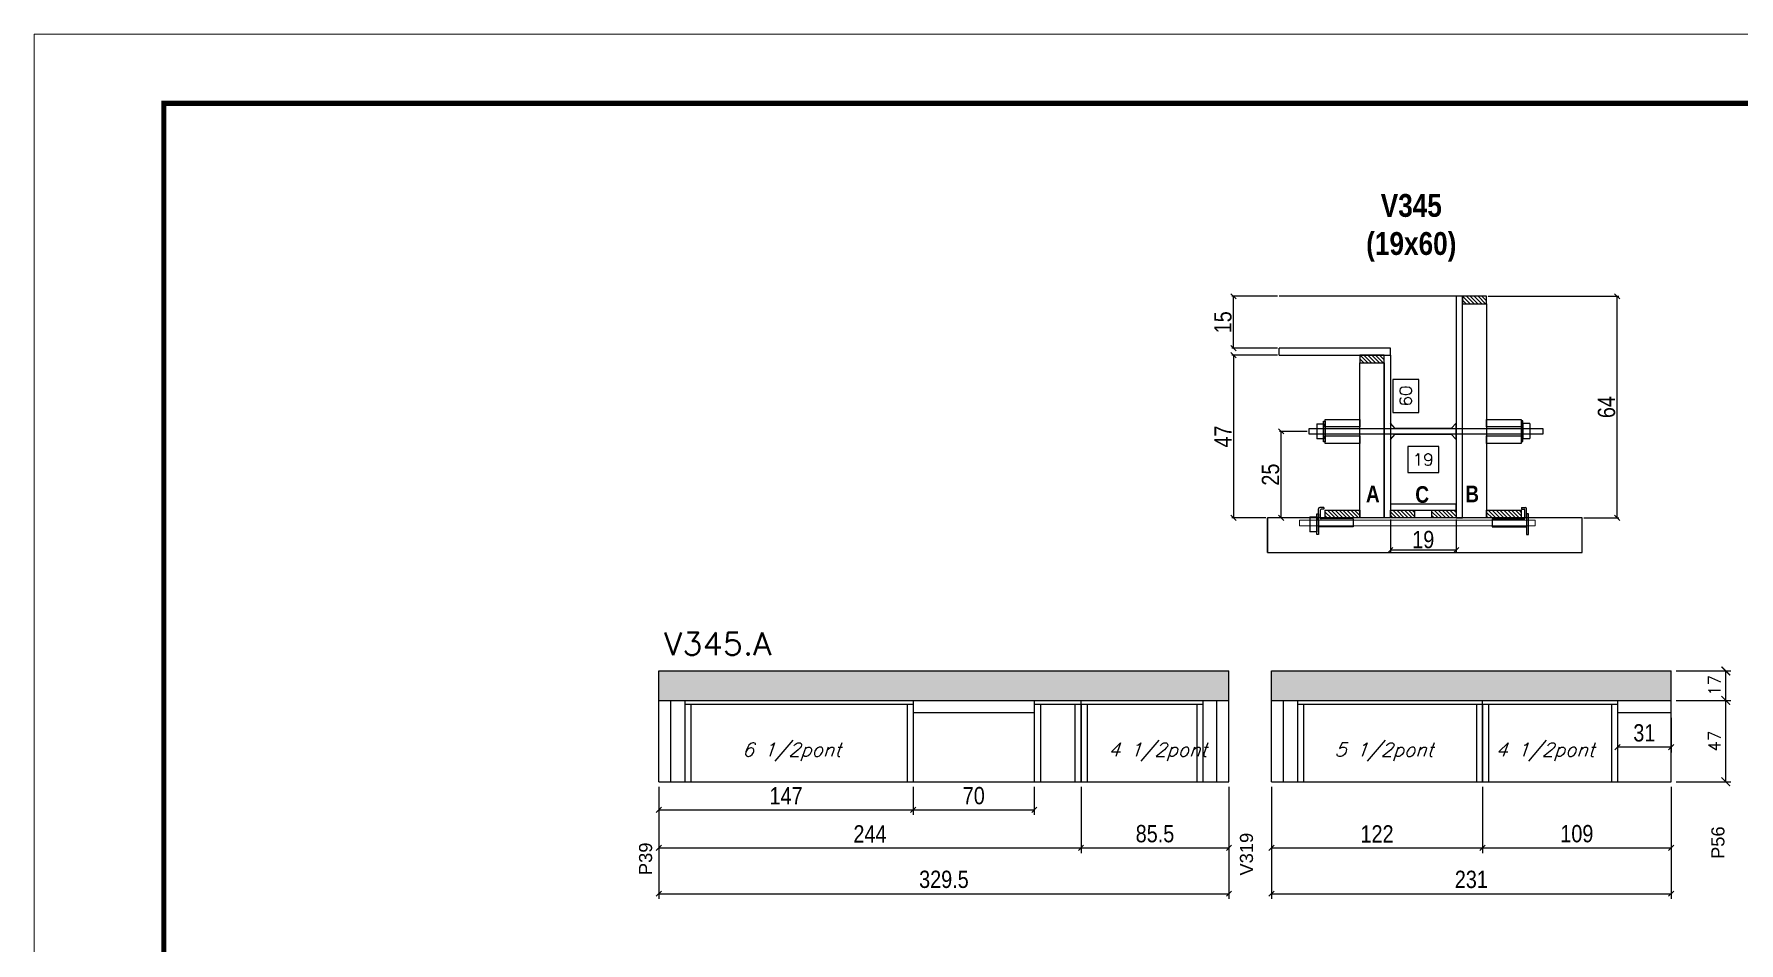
# Model space of a CAD drawing. Extents: x -3394 to 16474, y -5031 to 14397.
# Drawn here: x 4272 to 5258, y -2208 to -1683 of the extents above; entities that cross this region are included whole.
import ezdxf

# ---------------------------------------------------------------- set-up
doc = ezdxf.new("R2010")
doc.units = 0
doc.linetypes.add('DASHED', pattern=[0.75, 0.5, -0.25])
doc.layers.get('0').update_dxf_attribs({"linetype": 'CONTINUOUS'})
doc.layers.get('Defpoints').update_dxf_attribs({"linetype": 'CONTINUOUS'})
for name, color, linetype in [('1HACHURA MADEIRAS', 1, 'CONTINUOUS'), ('barrote', 251, 'CONTINUOUS'), ('COTA', 241, 'CONTINUOUS'), ('Cota Seção (2x)', 4, 'CONTINUOUS'), ('detalhes', 4, 'CONTINUOUS'), ('NOMENCLATURA', 7, 'CONTINUOUS'), ('Painéis', 200, 'CONTINUOUS'), ('presilha', 1, 'CONTINUOUS'), ('SARR_2.2x10', 60, 'CONTINUOUS'), ('SARR_2.2x7', 40, 'CONTINUOUS'), ('SARR_3.5x7', 81, 'CONTINUOUS'), ('texto', 7, 'CONTINUOUS'), ('Tubo de PVC', 51, 'CONTINUOUS')]:
    doc.layers.add(name, color=color, linetype=linetype)
for name, color, linetype, lineweight in [('CONCRETO', 251, 'CONTINUOUS', 25), ('Folhas', 255, 'CONTINUOUS', 9), ('SARRAFO DE PRESSAO', 251, 'DASHED', 9), ('SCO-___-LAJ', 2, 'CONTINUOUS', 0), ('Texto Seção', 7, 'CONTINUOUS', 15)]:
    doc.layers.add(name, color=color, linetype=linetype, lineweight=lineweight)
doc.styles.add('ARIAL', font='arial.ttf')
doc.styles.add('COTA TECNICA', font='techl___.ttf', dxfattribs={"height": 10})
doc.styles.add('COTA TECNICA 2X', font='techl___.ttf', dxfattribs={"height": 10})
doc.styles.add('REGUA-120', font='ROMANS.shx', dxfattribs={"height": 15})
doc.styles.add('ROMANS', font='romans.shx')
doc.styles.add('TECNICA', font='techb___.ttf', dxfattribs={"height": 10})
doc.dimstyles.new('Cota Paínel', dxfattribs={"dimtxt": 7, "dimasz": 5, "dimexe": 3, "dimexo": 3, "dimgap": 3, "dimtad": 1, "dimdec": 1, "dimzin": 12, "dimdsep": 46, "dimtxsty": 'ROMANS', "dimblk": 'ARCHTICK', "dimcen": 0, "dimclrd": 4, "dimclre": 4, "dimclrt": 1, "dimadec": 1, "dimazin": 3, "dimtfac": 1, "dimtdec": 1, "dimtmove": 0, "dimatfit": 3, "dimldrblk": 'OBLIQUE', "dimfxl": 1, "dimtolj": 1, "dimtzin": 12, "dimarcsym": 0})
doc.dimstyles.new('Cota Seção interna', dxfattribs={"dimtxt": 7, "dimasz": 6, "dimexe": 0.18, "dimexo": 2, "dimgap": -4, "dimtad": 3, "dimdec": 1, "dimlfac": 0.5, "dimzin": 12, "dimdsep": 46, "dimtxsty": 'ROMANS', "dimblk": 'ARCHTICK', "dimcen": 0.09, "dimse1": 1, "dimse2": 1, "dimsd1": 1, "dimsd2": 1, "dimclrd": 180, "dimclre": 5, "dimclrt": 1, "dimadec": 0, "dimazin": 3, "dimtfac": 1, "dimtdec": 1, "dimtofl": 0, "dimtmove": 0, "dimatfit": 3, "dimldrblk": 'ARCHTICK', "dimfxl": 1, "dimtolj": 1, "dimtzin": 0, "dimarcsym": 0})
doc.dimstyles.new('PAINEL', dxfattribs={"dimtxt": 10, "dimasz": 3, "dimexe": 3, "dimexo": 3, "dimgap": 3, "dimtad": 1, "dimdec": 1, "dimzin": 12, "dimdsep": 46, "dimtxsty": 'COTA TECNICA', "dimblk1": 'OBLIQUE', "dimblk2": 'OBLIQUE', "dimsah": 1, "dimcen": 0.9, "dimclrd": 4, "dimclre": 4, "dimclrt": 240, "dimadec": 1, "dimazin": 3, "dimtfac": 1, "dimtdec": 1, "dimtmove": 0, "dimatfit": 3, "dimfxl": 1, "dimtolj": 1, "dimtzin": 12, "dimarcsym": 0})
doc.dimstyles.new('SECAO', dxfattribs={"dimscale": 0.333333, "dimtxt": 5, "dimasz": 9, "dimexe": 3, "dimexo": 3, "dimgap": 3, "dimtad": 1, "dimdec": 1, "dimlfac": 0.5, "dimzin": 12, "dimdsep": 46, "dimtxsty": 'COTA TECNICA 2X', "dimblk1": 'OBLIQUE', "dimblk2": 'OBLIQUE', "dimsah": 1, "dimcen": 0.9, "dimclrd": 4, "dimclre": 4, "dimclrt": 240, "dimadec": 1, "dimazin": 3, "dimtfac": 1, "dimtdec": 1, "dimtmove": 0, "dimatfit": 3, "dimfxl": 1, "dimtolj": 1, "dimtzin": 12, "dimarcsym": 0})
pattern_1 = [(50, (-604.179, -6010.598), (9.1092334, -0.796954), [0.9525, -10.4775]), (355, (-604.179, -6010.598), (-1.762171, 9.552842), [0.762, -8.382029]), (100.45144, (-603.42, -6010.665), (7.347062, 8.755888), [0.8095, -8.904512]), (46.1842, (-604.179, -6008.058), (13.553952, -2.102116), [1.42875, -15.71625]), (96.63556, (-603.05, -6008.233), (11.870207, 12.371306), [1.21425, -13.35678]), (351.18415, (-604.18, -6008.058), (11.870207, 12.371306), [1.142998, -12.572987]), (21, (-602.909, -6008.693), (7.5807196, -5.11326), [0.9525, -10.4775]), (326, (-602.909, -6008.693), (3.090101, 9.209398), [0.762, -8.382]), (71.45144, (-602.278, -6009.119), (10.670821, 4.096138), [0.8095, -8.904497]), (37.5, (-604.1793, -6010.5983), (0.1544302, 4.227752), [0, -8.2804, 0, -8.509, 0, -8.41375]), (7.5, (-604.1793, -6010.5983), (3.340983, 5.0090287), [0, -4.8514, 0, -8.0899, 0, -3.20675]), (327.5, (-607.0114, -6010.5983), (6.7795298, -0.2864372), [0, -3.175, 0, -9.906, 0, -13.1445]), (317.5, (-608.2814, -6010.598), (7.406459, 1.2713246), [0, -4.1275, 0, -6.5786, 0, -9.3345])]

# ---------------------------------------------------------------- blocks, each defined once
blk = doc.blocks.new('9999999999')
at = {"layer": 'Folhas'}
blk.add_lwpolyline([(98138.98, 34190.21), (99623.98, 34190.21), (99623.98, 35240.21), (98138.98, 35240.21)], close=True, dxfattribs=at)
at = {"layer": 'Folhas', "color": 30, "const_width": 3}
blk.add_lwpolyline([(98213.98, 34230.21), (99583.98, 34230.21), (99583.98, 35200.21), (98213.98, 35200.21)], close=True, dxfattribs=at)
blk = doc.blocks.new('_Oblique')
at = {"color": 0, "linetype": 'ByBlock', "lineweight": -2}
blk.add_line((-0.5, -0.5), (0.5, 0.5), dxfattribs=at)
blk = doc.blocks.new('*D1937')
at = {"layer": 'COTA', "color": 4, "lineweight": -2, "transparency": 16777216}
for p, q in [((5056.16, -1963.98), (5056.16, -1982.65)), ((5094.16, -1963.98), (5094.16, -1982.65)), ((5094.16, -1981.65), (5056.16, -1981.65))]:
    blk.add_line(p, q, dxfattribs=at)
at = {"layer": 'Defpoints', "color": 0, "transparency": 16777216}
for p in [(5056.16, -1962.98), (5094.16, -1962.98), (5056.16, -1981.65)]:
    blk.add_point(p, dxfattribs=at)
at = {"layer": 'COTA', "color": 4, "lineweight": -2, "transparency": 16777216, "xscale": 3, "yscale": 3, "zscale": 3, "rotation": 180}
blk.add_blockref('_Oblique', (5056.16, -1981.65), dxfattribs=at)
at = {"layer": 'COTA', "color": 4, "lineweight": -2, "transparency": 16777216, "xscale": 3, "yscale": 3, "zscale": 3}
blk.add_blockref('_Oblique', (5094.16, -1981.65), dxfattribs=at)
at = {"layer": 'COTA', "color": 240, "transparency": 16777216, "insert": (5075.16, -1975.56), "char_height": 10, "attachment_point": 5, "style": 'COTA TECNICA 2X'}
blk.add_mtext('\\A1;19', dxfattribs=at)
blk = doc.blocks.new('PRESILHA METÁLICA 1')
at = {"layer": 'presilha'}
for p, q in [((6, 15.5), (7.5, 15.5)), ((6, -2.5), (6, 15.5)), ((7.5, 10.6), (7.5, 19.9)), ((7.5, 15.5), (7.5, -2.5)), ((12, 21), (8.6, 21)), ((9, 11.6), (9, 18.9)), ((12, 19.5), (9.6, 19.5)), ((12, 21), (12, 19.5)), ((0, 13), (6, 13)), ((0, 13), (0, 0)), ((6, 0), (0, 0)), ((6, 13), (6, 0)), ((37.5, 4.1), (7.5, 4.1)), ((37.5, 11), (9.6, 11)), ((37.5, 11), (37.5, 4.1)), ((7.5, -2.5), (6, -2.5))]:
    blk.add_line(p, q, dxfattribs=at)
for centre, radius, start, end in [((8.6, 19.9), 1.14, 90, 180), ((9.6, 18.9), 0.57, 90, 180), ((9.6, 11.6), 0.57, 180, 270)]:
    blk.add_arc(centre, radius, start, end, dxfattribs=at)
blk = doc.blocks.new('PRESILHA METÁLICA 2')
at = {"layer": 'presilha'}
for p, q in [((-5.2, 23.5), (-5.2, 22)), ((-5.2, 23.5), (-1.9, 23.5)), ((-5.2, 22), (-2.8, 22)), ((-2.2, 14.1), (-2.2, 21.4)), ((0.8, 18), (-0.8, 18)), ((-0.8, 18), (-0.8, 0)), ((-0.8, 14.6), (-0.8, 22.4)), ((0.8, 0), (0.8, 18)), ((-30.8, 13.5), (-30.8, 6.6)), ((-30.8, 13.5), (-2.8, 13.5)), ((-30.8, 6.6), (-0.8, 6.6)), ((-0.8, 0), (0.8, 0))]:
    blk.add_line(p, q, dxfattribs=at)
for centre, radius, start, end in [((-2.8, 21.4), 0.57, 0, 90), ((-1.9, 22.4), 1.14, 0, 90), ((-2.8, 14.1), 0.57, 270, 0)]:
    blk.add_arc(centre, radius, start, end, dxfattribs=at)
blk = doc.blocks.new('*D1938')
at = {"layer": 'COTA', "color": 4, "lineweight": -2, "transparency": 16777216}
for p, q in [((4990.86, -1868.98), (4964.51, -1868.98)), ((4965.51, -1868.98), (4965.51, -1962.98)), ((4984.11, -1962.98), (4964.51, -1962.98))]:
    blk.add_line(p, q, dxfattribs=at)
at = {"layer": 'Defpoints', "color": 0, "transparency": 16777216}
for p in [(4991.86, -1868.98), (4965.51, -1962.98), (4985.11, -1962.98)]:
    blk.add_point(p, dxfattribs=at)
at = {"layer": 'COTA', "color": 4, "lineweight": -2, "transparency": 16777216, "xscale": 3, "yscale": 3, "zscale": 3}
for p, rotation in [((4965.51, -1868.98), 90), ((4965.51, -1962.98), 270)]:
    blk.add_blockref('_Oblique', p, dxfattribs=dict(at, rotation=rotation))
at = {"layer": 'COTA', "color": 240, "transparency": 16777216, "insert": (4959.44, -1915.98), "char_height": 10, "attachment_point": 5, "rotation": 90, "style": 'COTA TECNICA 2X'}
blk.add_mtext('\\A1;47', dxfattribs=at)
blk = doc.blocks.new('*D1939')
at = {"layer": 'Cota Seção (2x)', "color": 180, "lineweight": -2, "transparency": 16777216}
for p, q in [((5072.54, -1883.04), (5057.54, -1883.04)), ((5057.54, -1883.04), (5057.54, -1902.04)), ((5072.54, -1902.04), (5072.54, -1883.04)), ((5057.54, -1902.04), (5072.54, -1902.04))]:
    blk.add_line(p, q, dxfattribs=at)
at = {"layer": 'Defpoints', "color": 0, "transparency": 16777216}
for p in [(5076.54, -1834.98), (5094.16, -1834.98), (5086.75, -1954.98)]:
    blk.add_point(p, dxfattribs=at)
at = {"layer": 'Cota Seção (2x)', "color": 1, "transparency": 16777216, "insert": (5065.04, -1892.54), "char_height": 7, "attachment_point": 5, "rotation": 90, "style": 'ROMANS'}
blk.add_mtext('\\A1;60', dxfattribs=at)
blk = doc.blocks.new('_ArchTick')
at = {"color": 0, "linetype": 'ByBlock', "const_width": 0.15}
blk.add_lwpolyline([(-0.5, -0.5), (0.5, 0.5)], dxfattribs=at)
blk = doc.blocks.new('*D1940')
at = {"layer": 'COTA', "color": 4, "lineweight": -2, "transparency": 16777216}
for p, q in [((4990.86, -1834.98), (4964.51, -1834.98)), ((4965.51, -1864.98), (4965.51, -1834.98)), ((4990.86, -1864.98), (4964.51, -1864.98))]:
    blk.add_line(p, q, dxfattribs=at)
at = {"layer": 'Defpoints', "color": 0, "transparency": 16777216}
for p in [(4965.51, -1834.98), (4991.86, -1834.98), (4991.86, -1864.98)]:
    blk.add_point(p, dxfattribs=at)
at = {"layer": 'COTA', "color": 4, "lineweight": -2, "transparency": 16777216, "xscale": 3, "yscale": 3, "zscale": 3}
for p, rotation in [((4965.51, -1834.98), 90), ((4965.51, -1864.98), 270)]:
    blk.add_blockref('_Oblique', p, dxfattribs=dict(at, rotation=rotation))
at = {"layer": 'COTA', "color": 240, "transparency": 16777216, "insert": (4959.4, -1849.98), "char_height": 10, "attachment_point": 5, "rotation": 90, "style": 'COTA TECNICA 2X'}
blk.add_mtext('\\A1;15', dxfattribs=at)
blk = doc.blocks.new('*D1941')
at = {"layer": 'COTA', "color": 4, "lineweight": -2, "transparency": 16777216}
for p, q in [((5112.76, -1834.98), (5188.23, -1834.98)), ((5187.23, -1962.98), (5187.23, -1834.98)), ((5168.02, -1962.98), (5188.23, -1962.98))]:
    blk.add_line(p, q, dxfattribs=at)
at = {"layer": 'Defpoints', "color": 0, "transparency": 16777216}
for p in [(5111.76, -1834.98), (5187.23, -1834.98), (5167.02, -1962.98)]:
    blk.add_point(p, dxfattribs=at)
at = {"layer": 'COTA', "color": 4, "lineweight": -2, "transparency": 16777216, "xscale": 3, "yscale": 3, "zscale": 3}
for p, rotation in [((5187.23, -1834.98), 90), ((5187.23, -1962.98), 270)]:
    blk.add_blockref('_Oblique', p, dxfattribs=dict(at, rotation=rotation))
at = {"layer": 'COTA', "color": 240, "transparency": 16777216, "insert": (5181.13, -1898.98), "char_height": 10, "attachment_point": 5, "rotation": 90, "style": 'COTA TECNICA 2X'}
blk.add_mtext('\\A1;64', dxfattribs=at)
blk = doc.blocks.new('*D1946')
at = {"layer": 'COTA', "color": 4, "lineweight": -2, "transparency": 16777216}
for p, q in [((5008.08, -1912.98), (4992.03, -1912.98)), ((4993.03, -1962.98), (4993.03, -1912.98)), ((5017.56, -1962.98), (4992.03, -1962.98))]:
    blk.add_line(p, q, dxfattribs=at)
at = {"layer": 'Defpoints', "color": 0, "transparency": 16777216}
for p in [(4993.03, -1912.98), (5009.08, -1912.98), (5018.56, -1962.98)]:
    blk.add_point(p, dxfattribs=at)
at = {"layer": 'COTA', "color": 4, "lineweight": -2, "transparency": 16777216, "xscale": 3, "yscale": 3, "zscale": 3}
for p, rotation in [((4993.03, -1912.98), 90), ((4993.03, -1962.98), 270)]:
    blk.add_blockref('_Oblique', p, dxfattribs=dict(at, rotation=rotation))
at = {"layer": 'COTA', "color": 240, "transparency": 16777216, "insert": (4986.92, -1937.98), "char_height": 10, "attachment_point": 5, "rotation": 90, "style": 'COTA TECNICA 2X'}
blk.add_mtext('\\A1;25', dxfattribs=at)
blk = doc.blocks.new('*D1963')
at = {"layer": 'Cota Seção (2x)', "color": 180, "lineweight": -2, "transparency": 16777216}
for p, q in [((5084.16, -1921.76), (5066.16, -1921.76)), ((5066.16, -1921.76), (5066.16, -1936.76)), ((5084.16, -1936.76), (5084.16, -1921.76)), ((5066.16, -1936.76), (5084.16, -1936.76))]:
    blk.add_line(p, q, dxfattribs=at)
at = {"layer": 'Defpoints', "color": 0, "transparency": 16777216}
for p in [(5094.16, -1940.76), (5056.16, -1954.98), (5094.16, -1954.98)]:
    blk.add_point(p, dxfattribs=at)
at = {"layer": 'Cota Seção (2x)', "color": 1, "transparency": 16777216, "insert": (5075.16, -1929.26), "char_height": 7, "attachment_point": 5, "style": 'ROMANS'}
blk.add_mtext('\\A1;19', dxfattribs=at)
blk = doc.blocks.new('*D1947')
at = {"layer": 'COTA', "color": 4, "linetype": 'ByBlock', "lineweight": -2, "transparency": 16777216}
for p, q in [((4633.35, -2118.4), (4633.35, -2156.59)), ((4877.35, -2118.4), (4877.35, -2156.59)), ((4633.35, -2153.59), (4877.35, -2153.59))]:
    blk.add_line(p, q, dxfattribs=at)
at = {"layer": 'Defpoints', "color": 0, "linetype": 'ByBlock', "transparency": 16777216}
for p in [(4633.35, -2115.4), (4877.35, -2115.4), (4877.35, -2153.59)]:
    blk.add_point(p, dxfattribs=at)
at = {"layer": 'COTA', "color": 4, "linetype": 'ByBlock', "lineweight": -2, "transparency": 16777216, "xscale": 3, "yscale": 3, "zscale": 3, "rotation": 180}
blk.add_blockref('_Oblique', (4633.35, -2153.59), dxfattribs=at)
at = {"layer": 'COTA', "color": 4, "linetype": 'ByBlock', "lineweight": -2, "transparency": 16777216, "xscale": 3, "yscale": 3, "zscale": 3}
blk.add_blockref('_Oblique', (4877.35, -2153.59), dxfattribs=at)
at = {"layer": 'COTA', "color": 240, "linetype": 'ByBlock', "transparency": 16777216, "insert": (4755.35, -2145.51), "char_height": 10, "attachment_point": 5, "style": 'COTA TECNICA'}
blk.add_mtext('\\A1;244', dxfattribs=at)
blk = doc.blocks.new('*D1948')
at = {"layer": 'COTA', "color": 4, "linetype": 'ByBlock', "lineweight": -2, "transparency": 16777216}
for p, q in [((4877.35, -2118.4), (4877.35, -2156.59)), ((4962.85, -2118.4), (4962.85, -2156.59)), ((4877.35, -2153.59), (4962.85, -2153.59))]:
    blk.add_line(p, q, dxfattribs=at)
at = {"layer": 'Defpoints', "color": 0, "linetype": 'ByBlock', "transparency": 16777216}
for p in [(4877.35, -2115.4), (4962.85, -2115.4), (4962.85, -2153.59)]:
    blk.add_point(p, dxfattribs=at)
at = {"layer": 'COTA', "color": 4, "linetype": 'ByBlock', "lineweight": -2, "transparency": 16777216, "xscale": 3, "yscale": 3, "zscale": 3, "rotation": 180}
blk.add_blockref('_Oblique', (4877.35, -2153.59), dxfattribs=at)
at = {"layer": 'COTA', "color": 4, "linetype": 'ByBlock', "lineweight": -2, "transparency": 16777216, "xscale": 3, "yscale": 3, "zscale": 3}
blk.add_blockref('_Oblique', (4962.85, -2153.59), dxfattribs=at)
at = {"layer": 'COTA', "color": 240, "linetype": 'ByBlock', "transparency": 16777216, "insert": (4920.1, -2145.46), "char_height": 10, "attachment_point": 5, "style": 'COTA TECNICA'}
blk.add_mtext('\\A1;85.5', dxfattribs=at)
blk = doc.blocks.new('*D1964')
at = {"layer": 'COTA', "color": 4, "linetype": 'ByBlock', "lineweight": -2, "transparency": 16777216}
for p, q in [((4633.35, -2118.4), (4633.35, -2183.09)), ((4962.85, -2118.4), (4962.85, -2183.09)), ((4633.35, -2180.09), (4962.85, -2180.09))]:
    blk.add_line(p, q, dxfattribs=at)
at = {"layer": 'Defpoints', "color": 0, "linetype": 'ByBlock', "transparency": 16777216}
for p in [(4633.35, -2115.4), (4962.85, -2115.4), (4962.85, -2180.09)]:
    blk.add_point(p, dxfattribs=at)
at = {"layer": 'COTA', "color": 4, "linetype": 'ByBlock', "lineweight": -2, "transparency": 16777216, "xscale": 3, "yscale": 3, "zscale": 3, "rotation": 180}
blk.add_blockref('_Oblique', (4633.35, -2180.09), dxfattribs=at)
at = {"layer": 'COTA', "color": 4, "linetype": 'ByBlock', "lineweight": -2, "transparency": 16777216, "xscale": 3, "yscale": 3, "zscale": 3}
blk.add_blockref('_Oblique', (4962.85, -2180.09), dxfattribs=at)
at = {"layer": 'COTA', "color": 240, "linetype": 'ByBlock', "transparency": 16777216, "insert": (4798.1, -2171.84), "char_height": 10, "attachment_point": 5, "style": 'COTA TECNICA'}
blk.add_mtext('\\A1;329.5', dxfattribs=at)
blk = doc.blocks.new('*D1965')
at = {"layer": 'COTA', "color": 4, "lineweight": -2, "transparency": 16777216}
for p, q in [((4633.35, -2118.4), (4633.35, -2134.59)), ((4780.35, -2118.4), (4780.35, -2134.59)), ((4633.35, -2131.59), (4780.35, -2131.59))]:
    blk.add_line(p, q, dxfattribs=at)
at = {"layer": 'Defpoints', "color": 0, "transparency": 16777216}
for p in [(4633.35, -2115.4), (4780.35, -2115.4), (4780.35, -2131.59)]:
    blk.add_point(p, dxfattribs=at)
at = {"layer": 'COTA', "color": 4, "lineweight": -2, "transparency": 16777216, "xscale": 3, "yscale": 3, "zscale": 3, "rotation": 180}
blk.add_blockref('_Oblique', (4633.35, -2131.59), dxfattribs=at)
at = {"layer": 'COTA', "color": 4, "lineweight": -2, "transparency": 16777216, "xscale": 3, "yscale": 3, "zscale": 3}
blk.add_blockref('_Oblique', (4780.35, -2131.59), dxfattribs=at)
at = {"layer": 'COTA', "color": 240, "transparency": 16777216, "insert": (4706.85, -2123.52), "char_height": 10, "attachment_point": 5, "style": 'COTA TECNICA'}
blk.add_mtext('\\A1;147', dxfattribs=at)
blk = doc.blocks.new('*D1966')
at = {"layer": 'COTA', "color": 4, "lineweight": -2, "transparency": 16777216}
for p, q in [((4780.35, -2118.4), (4780.35, -2134.59)), ((4850.35, -2118.4), (4850.35, -2134.59)), ((4780.35, -2131.59), (4850.35, -2131.59))]:
    blk.add_line(p, q, dxfattribs=at)
at = {"layer": 'Defpoints', "color": 0, "transparency": 16777216}
for p in [(4780.35, -2115.4), (4850.35, -2115.4), (4850.35, -2131.59)]:
    blk.add_point(p, dxfattribs=at)
at = {"layer": 'COTA', "color": 4, "lineweight": -2, "transparency": 16777216, "xscale": 3, "yscale": 3, "zscale": 3, "rotation": 180}
blk.add_blockref('_Oblique', (4780.35, -2131.59), dxfattribs=at)
at = {"layer": 'COTA', "color": 4, "lineweight": -2, "transparency": 16777216, "xscale": 3, "yscale": 3, "zscale": 3}
blk.add_blockref('_Oblique', (4850.35, -2131.59), dxfattribs=at)
at = {"layer": 'COTA', "color": 240, "transparency": 16777216, "insert": (4815.35, -2123.49), "char_height": 10, "attachment_point": 5, "style": 'COTA TECNICA'}
blk.add_mtext('\\A1;70', dxfattribs=at)
blk = doc.blocks.new('*D1949')
at = {"layer": 'COTA', "color": 4, "linetype": 'ByBlock', "lineweight": -2, "transparency": 16777216}
for p, q in [((4987.45, -2118.4), (4987.45, -2156.59)), ((5109.45, -2118.4), (5109.45, -2156.59)), ((4987.45, -2153.59), (5109.45, -2153.59))]:
    blk.add_line(p, q, dxfattribs=at)
at = {"layer": 'Defpoints', "color": 0, "linetype": 'ByBlock', "transparency": 16777216}
for p in [(4987.45, -2115.4), (5109.45, -2115.4), (5109.45, -2153.59)]:
    blk.add_point(p, dxfattribs=at)
at = {"layer": 'COTA', "color": 4, "linetype": 'ByBlock', "lineweight": -2, "transparency": 16777216, "xscale": 3, "yscale": 3, "zscale": 3, "rotation": 180}
blk.add_blockref('_Oblique', (4987.45, -2153.59), dxfattribs=at)
at = {"layer": 'COTA', "color": 4, "linetype": 'ByBlock', "lineweight": -2, "transparency": 16777216, "xscale": 3, "yscale": 3, "zscale": 3}
blk.add_blockref('_Oblique', (5109.45, -2153.59), dxfattribs=at)
at = {"layer": 'COTA', "color": 240, "linetype": 'ByBlock', "transparency": 16777216, "insert": (5048.45, -2145.53), "char_height": 10, "attachment_point": 5, "style": 'COTA TECNICA'}
blk.add_mtext('\\A1;122', dxfattribs=at)
blk = doc.blocks.new('*D1950')
at = {"layer": 'COTA', "color": 4, "linetype": 'ByBlock', "lineweight": -2, "transparency": 16777216}
for p, q in [((5109.45, -2118.4), (5109.45, -2156.59)), ((5218.45, -2118.4), (5218.45, -2156.59)), ((5109.45, -2153.59), (5218.45, -2153.59))]:
    blk.add_line(p, q, dxfattribs=at)
at = {"layer": 'Defpoints', "color": 0, "linetype": 'ByBlock', "transparency": 16777216}
for p in [(5109.45, -2115.4), (5218.45, -2115.4), (5218.45, -2153.59)]:
    blk.add_point(p, dxfattribs=at)
at = {"layer": 'COTA', "color": 4, "linetype": 'ByBlock', "lineweight": -2, "transparency": 16777216, "xscale": 3, "yscale": 3, "zscale": 3, "rotation": 180}
blk.add_blockref('_Oblique', (5109.45, -2153.59), dxfattribs=at)
at = {"layer": 'COTA', "color": 4, "linetype": 'ByBlock', "lineweight": -2, "transparency": 16777216, "xscale": 3, "yscale": 3, "zscale": 3}
blk.add_blockref('_Oblique', (5218.45, -2153.59), dxfattribs=at)
at = {"layer": 'COTA', "color": 240, "linetype": 'ByBlock', "transparency": 16777216, "insert": (5163.95, -2145.46), "char_height": 10, "attachment_point": 5, "style": 'COTA TECNICA'}
blk.add_mtext('\\A1;109', dxfattribs=at)
blk = doc.blocks.new('*D1967')
at = {"layer": 'COTA', "color": 4, "linetype": 'ByBlock', "lineweight": -2, "transparency": 16777216}
for p, q in [((4987.45, -2118.4), (4987.45, -2183.09)), ((5218.45, -2118.4), (5218.45, -2183.09)), ((4987.45, -2180.09), (5218.45, -2180.09))]:
    blk.add_line(p, q, dxfattribs=at)
at = {"layer": 'Defpoints', "color": 0, "linetype": 'ByBlock', "transparency": 16777216}
for p in [(4987.45, -2115.4), (5218.45, -2115.4), (5218.45, -2180.09)]:
    blk.add_point(p, dxfattribs=at)
at = {"layer": 'COTA', "color": 4, "linetype": 'ByBlock', "lineweight": -2, "transparency": 16777216, "xscale": 3, "yscale": 3, "zscale": 3, "rotation": 180}
blk.add_blockref('_Oblique', (4987.45, -2180.09), dxfattribs=at)
at = {"layer": 'COTA', "color": 4, "linetype": 'ByBlock', "lineweight": -2, "transparency": 16777216, "xscale": 3, "yscale": 3, "zscale": 3}
blk.add_blockref('_Oblique', (5218.45, -2180.09), dxfattribs=at)
at = {"layer": 'COTA', "color": 240, "linetype": 'ByBlock', "transparency": 16777216, "insert": (5102.95, -2171.87), "char_height": 10, "attachment_point": 5, "style": 'COTA TECNICA'}
blk.add_mtext('\\A1;231', dxfattribs=at)
blk = doc.blocks.new('*D1951')
at = {"layer": 'COTA', "color": 4, "lineweight": -2, "transparency": 16777216}
for p, q in [((5221.45, -2068.4), (5253.03, -2068.4)), ((5250.03, -2115.4), (5250.03, -2068.4)), ((5221.45, -2115.4), (5253.03, -2115.4))]:
    blk.add_line(p, q, dxfattribs=at)
at = {"layer": 'Defpoints', "color": 0, "transparency": 16777216}
for p in [(5218.45, -2068.4), (5250.03, -2068.4), (5218.45, -2115.4)]:
    blk.add_point(p, dxfattribs=at)
at = {"layer": 'COTA', "color": 4, "lineweight": -2, "transparency": 16777216, "xscale": 5, "yscale": 5, "zscale": 5}
for p, rotation in [((5250.03, -2068.4), 90), ((5250.03, -2115.4), 270)]:
    blk.add_blockref('_ArchTick', p, dxfattribs=dict(at, rotation=rotation))
at = {"layer": 'COTA', "color": 1, "transparency": 16777216, "insert": (5243.53, -2091.9), "char_height": 7, "attachment_point": 5, "rotation": 90, "style": 'ROMANS'}
blk.add_mtext('\\A1;47', dxfattribs=at)
blk = doc.blocks.new('*D1952')
at = {"layer": 'COTA', "color": 4, "lineweight": -2, "transparency": 16777216}
for p, q in [((5221.45, -2051.4), (5253.03, -2051.4)), ((5250.03, -2068.4), (5250.03, -2051.4)), ((5221.45, -2068.4), (5253.03, -2068.4))]:
    blk.add_line(p, q, dxfattribs=at)
at = {"layer": 'Defpoints', "color": 0, "transparency": 16777216}
for p in [(5218.45, -2051.4), (5250.03, -2051.4), (5218.45, -2068.4)]:
    blk.add_point(p, dxfattribs=at)
at = {"layer": 'COTA', "color": 4, "lineweight": -2, "transparency": 16777216, "xscale": 5, "yscale": 5, "zscale": 5}
for p, rotation in [((5250.03, -2051.4), 90), ((5250.03, -2068.4), 270)]:
    blk.add_blockref('_ArchTick', p, dxfattribs=dict(at, rotation=rotation))
at = {"layer": 'COTA', "color": 1, "transparency": 16777216, "insert": (5243.53, -2059.71), "char_height": 7, "attachment_point": 5, "rotation": 90, "style": 'ROMANS'}
blk.add_mtext('\\A1;17', dxfattribs=at)
blk = doc.blocks.new('*D1968')
at = {"layer": 'COTA', "color": 4, "lineweight": -2, "transparency": 16777216}
for p, q in [((5187.45, -2078.4), (5187.45, -2098.44)), ((5218.45, -2078.4), (5218.45, -2098.44)), ((5218.45, -2095.44), (5187.45, -2095.44))]:
    blk.add_line(p, q, dxfattribs=at)
at = {"layer": 'Defpoints', "color": 0, "transparency": 16777216}
for p in [(5187.45, -2075.4), (5218.45, -2075.4), (5187.45, -2095.44)]:
    blk.add_point(p, dxfattribs=at)
at = {"layer": 'COTA', "color": 4, "lineweight": -2, "transparency": 16777216, "xscale": 3, "yscale": 3, "zscale": 3, "rotation": 180}
blk.add_blockref('_Oblique', (5187.45, -2095.44), dxfattribs=at)
at = {"layer": 'COTA', "color": 4, "lineweight": -2, "transparency": 16777216, "xscale": 3, "yscale": 3, "zscale": 3}
blk.add_blockref('_Oblique', (5218.45, -2095.44), dxfattribs=at)
at = {"layer": 'COTA', "color": 240, "transparency": 16777216, "insert": (5202.95, -2087.22), "char_height": 10, "attachment_point": 5, "style": 'COTA TECNICA'}
blk.add_mtext('\\A1;31', dxfattribs=at)

msp = doc.modelspace()

# ---------------------------------------------------------------- hatches: boundary and pattern name
at = {"layer": 'COTA', "linetype": 'Continuous'}
h = msp.add_hatch(dxfattribs=at)
h.set_pattern_fill('AR-CONC', color=256, scale=0.05)
h.set_pattern_definition(pattern_1)
h.paths.add_polyline_path([(4962.85, -2068.4), (4962.85, -2051.4), (4633.35, -2051.4), (4633.35, -2068.4)])
h = msp.add_hatch(dxfattribs=at)
h.set_pattern_fill('AR-CONC', color=256, scale=0.05)
h.set_pattern_definition(pattern_1)
h.paths.add_polyline_path([(5218.45, -2068.4), (5218.45, -2051.4), (4987.45, -2051.4), (4987.45, -2068.4)])
at = {"layer": 'SARR_2.2x10'}
h = msp.add_hatch(dxfattribs=at)
h.set_pattern_fill('ANSI31', color=256, scale=0.5, angle=90)
h.set_pattern_definition([(135, (38116.3844, -125475.1472), (-1.122532015, -1.122532015), [])])
h.paths.add_polyline_path([(5018.56, -1958.58), (5018.56, -1962.98), (5038.56, -1962.98), (5038.56, -1958.58)])
h = msp.add_hatch(dxfattribs=at)
h.set_pattern_fill('ANSI31', color=256, scale=0.5, angle=90)
h.set_pattern_definition([(135, (38229.5844, -125475.1472), (-1.122532015, -1.122532015), [])])
h.paths.add_polyline_path([(5111.76, -1958.58), (5111.76, -1962.98), (5131.76, -1962.98), (5131.76, -1958.58)])
at = {"layer": 'SARR_2.2x7'}
h = msp.add_hatch(dxfattribs=at)
h.set_pattern_fill('ANSI31', color=256, scale=0.5, angle=90)
h.set_pattern_definition([(135, (38120.3844, -125351.5472), (-1.122532015, -1.122532015), [])])
h.paths.add_polyline_path([(5097.76, -1834.98), (5097.76, -1839.38), (5111.76, -1839.38), (5111.76, -1834.98)])
h = msp.add_hatch(dxfattribs=at)
h.set_pattern_fill('ANSI31', color=256, scale=0.5, angle=90)
h.set_pattern_definition([(135, (38061.1844, -125385.5472), (-1.122532015, -1.122532015), [])])
h.paths.add_polyline_path([(5038.56, -1868.98), (5038.56, -1873.38), (5052.56, -1873.38), (5052.56, -1868.98)])
h = msp.add_hatch(dxfattribs=at)
h.set_pattern_fill('ANSI31', color=256, scale=0.5, angle=90)
h.set_pattern_definition([(135, (38243.9844, -125475.1472), (-1.122532015, -1.122532015), [])])
h.paths.add_polyline_path([(5056.16, -1958.58), (5056.16, -1962.98), (5070.16, -1962.98), (5070.16, -1958.58)])
h = msp.add_hatch(dxfattribs=at)
h.set_pattern_fill('ANSI31', color=256, scale=0.5, angle=90)
h.set_pattern_definition([(135, (38267.9844, -125475.1472), (-1.122532015, -1.122532015), [])])
h.paths.add_polyline_path([(5080.16, -1958.58), (5080.16, -1962.98), (5094.16, -1962.98), (5094.16, -1958.58)])

# ---------------------------------------------------------------- linework, layer by layer
at = {"layer": '1HACHURA MADEIRAS'}
for points in [[(5018.56, -1906.07), (5038.56, -1906.07), (5038.56, -1910.47), (5018.56, -1910.47)], [(5018.56, -1915.67), (5038.56, -1915.67), (5038.56, -1920.07), (5018.56, -1920.07)]]:
    msp.add_lwpolyline(points, close=True, dxfattribs=at)
at = {"layer": '1HACHURA MADEIRAS', "elevation": 0}
for points in [[(5111.76, -1906.07), (5131.76, -1906.07), (5131.76, -1910.47), (5111.76, -1910.47)], [(5111.76, -1915.67), (5131.76, -1915.67), (5131.76, -1920.07), (5111.76, -1920.07)]]:
    msp.add_lwpolyline(points, close=True, dxfattribs=at)
at = {"layer": 'barrote', "elevation": 0}
msp.add_lwpolyline([(4985.11, -1982.98), (5167.02, -1982.98), (5167.02, -1962.98), (4985.11, -1962.98)], close=True, dxfattribs=at)
at = {"layer": 'CONCRETO', "linetype": 'Continuous'}
msp.add_line((5094.16, -1834.98), (4991.86, -1834.98), dxfattribs=at)
at = {"layer": 'COTA', "linetype": 'Continuous'}
for p in [(4633.35, -2051.4), (4962.85, -2068.4)]:
    msp.add_line(p, (4962.85, -2051.4), dxfattribs=at)
at = {"layer": 'COTA', "linetype": 'ByBlock'}
for p, q in [((4633.35, -2068.4), (4633.35, -2051.4)), ((4987.45, -2051.4), (5218.45, -2051.4)), ((4987.45, -2068.4), (4987.45, -2051.4)), ((5218.45, -2068.4), (5218.45, -2051.4))]:
    msp.add_line(p, q, dxfattribs=at)
at = {"layer": 'detalhes', "color": 250}
msp.add_line((4985.11, -1982.98), (4985.11, -1962.98), dxfattribs=at)
at = {"layer": 'Painéis', "linetype": 'Continuous'}
msp.add_line((4991.86, -1868.98), (4991.86, -1864.98), dxfattribs=at)
at = {"layer": 'Painéis', "linetype": 'ByBlock'}
for p, q in [((4633.35, -2068.4), (4962.85, -2068.4)), ((4633.35, -2115.4), (4633.35, -2068.4)), ((4877.35, -2115.4), (4877.35, -2068.4)), ((4962.85, -2115.4), (4962.85, -2068.4)), ((4987.45, -2068.4), (5218.45, -2068.4)), ((4987.45, -2115.4), (4987.45, -2068.4)), ((5109.45, -2115.4), (5109.45, -2068.4)), ((5218.45, -2115.4), (5218.45, -2068.4)), ((4633.35, -2115.4), (4962.85, -2115.4)), ((4987.45, -2115.4), (5218.45, -2115.4))]:
    msp.add_line(p, q, dxfattribs=at)
at = {"layer": 'Painéis', "linetype": 'Continuous', "elevation": 0}
for points in [[(5097.76, -1962.98), (5097.76, -1834.98), (5094.16, -1834.98), (5094.16, -1962.98)], [(5052.56, -1962.98), (5052.56, -1868.98), (5056.16, -1868.98), (5056.16, -1962.98)], [(5094.16, -1954.98), (5056.16, -1954.98), (5056.16, -1958.58), (5094.16, -1958.58)]]:
    msp.add_lwpolyline(points, close=True, dxfattribs=at)
at = {"layer": 'Painéis', "linetype": 'Continuous'}
msp.add_lwpolyline([(4991.86, -1868.98), (5056.16, -1868.98), (5056.16, -1864.98), (4991.86, -1864.98)], dxfattribs=at)
at = {"layer": 'presilha'}
for p, q in [((5013.56, -1908.73, 0), (5017.56, -1908.73, 0)), ((5013.56, -1908.73, 0), (5013.56, -1917.4, 0)), ((5017.56, -1907.07, 0), (5018.56, -1907.07, 0)), ((5017.56, -1919.07, 0), (5017.56, -1907.07, 0)), ((5017.56, -1908.73, 0), (5017.56, -1917.4, 0)), ((5018.56, -1907.07, 0), (5018.56, -1919.07, 0)), ((5132.76, -1906.88), (5131.76, -1906.88)), ((5131.76, -1906.88), (5131.76, -1918.88)), ((5132.76, -1918.88), (5132.76, -1906.88)), ((5136.76, -1908.54), (5132.76, -1908.54)), ((5132.76, -1908.54), (5132.76, -1917.21)), ((5136.76, -1908.54), (5136.76, -1917.21)), ((5017.56, -1917.4, 0), (5013.56, -1917.4, 0)), ((5018.56, -1919.07, 0), (5017.56, -1919.07, 0)), ((5131.76, -1918.88), (5132.76, -1918.88)), ((5132.76, -1917.21), (5136.76, -1917.21))]:
    msp.add_line(p, q, dxfattribs=at)
at = {"layer": 'presilha', "elevation": 0}
msp.add_lwpolyline([(5144.54, -1911.48), (5009.08, -1911.48), (5009.08, -1914.48), (5144.54, -1914.48)], close=True, dxfattribs=at)
at = {"layer": 'SARR_2.2x10', "elevation": 0}
for points in [[(5018.56, -1958.58), (5038.56, -1958.58), (5038.56, -1962.98), (5018.56, -1962.98)], [(5111.76, -1958.58), (5131.76, -1958.58), (5131.76, -1962.98), (5111.76, -1962.98)]]:
    msp.add_lwpolyline(points, close=True, dxfattribs=at)
at = {"layer": 'SARR_2.2x7', "linetype": 'Continuous'}
for p, q in [((4640.35, -2115.4), (4640.35, -2068.4)), ((4955.85, -2115.4), (4955.85, -2068.4)), ((4994.45, -2115.4), (4994.45, -2068.4)), ((4648.35, -2070.6), (4780.35, -2070.6)), ((4780.35, -2075.4), (4850.35, -2075.4)), ((4850.35, -2070.6), (4877.35, -2070.6)), ((4877.35, -2070.6), (4947.85, -2070.6)), ((5002.45, -2070.6), (5109.45, -2070.6)), ((5109.45, -2070.6), (5187.45, -2070.6)), ((5187.45, -2075.4), (5218.45, -2075.4))]:
    msp.add_line(p, q, dxfattribs=at)
at = {"layer": 'SARR_2.2x7', "elevation": 0}
for points in [[(5111.76, -1834.98), (5097.76, -1834.98), (5097.76, -1839.38), (5111.76, -1839.38)], [(5052.56, -1868.98), (5038.56, -1868.98), (5038.56, -1873.38), (5052.56, -1873.38)], [(5056.16, -1958.58), (5070.16, -1958.58), (5070.16, -1962.98), (5056.16, -1962.98)], [(5080.16, -1958.58), (5094.16, -1958.58), (5094.16, -1962.98), (5080.16, -1962.98)]]:
    msp.add_lwpolyline(points, close=True, dxfattribs=at)
at = {"layer": 'SARR_3.5x7'}
for p, q in [((4648.35, -2068.4), (4648.35, -2115.4)), ((4780.35, -2068.4), (4780.35, -2115.4)), ((4850.35, -2068.4), (4850.35, -2115.4)), ((4947.85, -2068.4), (4947.85, -2115.4)), ((5002.45, -2068.4), (5002.45, -2115.4)), ((5187.45, -2068.4), (5187.45, -2115.4)), ((4651.85, -2070.6), (4651.85, -2115.4)), ((4776.85, -2070.6), (4776.85, -2115.4)), ((4853.85, -2070.6), (4853.85, -2115.4)), ((4873.85, -2070.6), (4873.85, -2115.4)), ((4877.35, -2070.6), (4877.35, -2115.4)), ((4880.85, -2070.6), (4880.85, -2115.4)), ((4944.35, -2070.6), (4944.35, -2115.4)), ((5005.95, -2070.6), (5005.95, -2115.4)), ((5105.95, -2070.6), (5105.95, -2115.4)), ((5109.45, -2070.6), (5109.45, -2115.4)), ((5112.95, -2070.6), (5112.95, -2115.4)), ((5183.95, -2070.6), (5183.95, -2115.4)), ((4648.35, -2115.4), (4651.85, -2115.4)), ((4873.85, -2115.4), (4877.35, -2115.4)), ((4877.35, -2115.4), (4880.85, -2115.4)), ((4944.35, -2115.4), (4947.85, -2115.4)), ((5002.45, -2115.4), (5005.95, -2115.4)), ((5105.95, -2115.4), (5109.45, -2115.4)), ((5109.45, -2115.4), (5112.95, -2115.4)), ((5183.95, -2115.4), (5187.45, -2115.4))]:
    msp.add_line(p, q, dxfattribs=at)
at = {"layer": 'SARR_3.5x7', "elevation": 0}
for points in [[(5097.76, -1839.38), (5111.76, -1839.38), (5111.76, -1962.98), (5097.76, -1962.98)], [(5038.56, -1873.38), (5052.56, -1873.38), (5052.56, -1962.98), (5038.56, -1962.98)]]:
    msp.add_lwpolyline(points, close=True, dxfattribs=at)
at = {"layer": 'SCO-___-LAJ', "color": 1, "elevation": 0}
msp.add_lwpolyline([(5003.71, -1964.31), (5139.87, -1964.31), (5139.87, -1967.51), (5003.71, -1967.51)], close=True, dxfattribs=at)
at = {"layer": 'Tubo de PVC', "elevation": 0}
msp.add_lwpolyline([(5056.16, -1908.23), (5056.16, -1917.72), (5058.96, -1914.57), (5091.36, -1914.57), (5094.16, -1917.72), (5094.16, -1908.23), (5091.36, -1911.38), (5058.96, -1911.38)], close=True, dxfattribs=at)

# ---------------------------------------------------------------- block references
at = {"layer": 'presilha', "xscale": 0.6666666666666666, "yscale": 0.6666666666666666, "zscale": 0.6666666666666666}
for name, p in [('PRESILHA METÁLICA 1', (5009.69, -1970.94)), ('PRESILHA METÁLICA 2', (5135.44, -1972.61))]:
    msp.add_blockref(name, p, dxfattribs=at)
at = {"layer": 'SARRAFO DE PRESSAO', "color": 6, "linetype": 'ByBlock'}
msp.add_blockref('9999999999', (-93866.77, -36923.7), dxfattribs=at)

# ---------------------------------------------------------------- texts
at = {"layer": 'detalhes', "style": 'TECNICA'}
for s, p in [('A', (5042.05, -1953.96)), ('C', (5070.57, -1954.27)), ('B', (5099.45, -1953.96))]:
    msp.add_text(s, height=9.6, dxfattribs=at).set_placement(p)
at = {"layer": 'NOMENCLATURA', "linetype": 'Continuous', "style": 'ARIAL'}
for s, p in [('V319', (4976.76, -2169.6)), ('P56', (5249.26, -2160)), ('P39', (4629.43, -2169.33))]:
    msp.add_text(s, height=7.567, rotation=90, dxfattribs=at).set_placement(p)
at = {"layer": 'NOMENCLATURA', "insert": (5068.26, -1775.86), "char_height": 13.2, "attachment_point": 2, "style": 'TECNICA'}
msp.add_mtext_dynamic_manual_height_columns('V345\\P(19x60)', width=13.2, gutter_width=1, heights=[0], dxfattribs=at)
at = {"layer": 'texto', "color": 2, "char_height": 8, "attachment_point": 5, "style": 'ROMANS'}
for s, insert in [('{\\Q19;\\C256;6 1/2pont}', (4710.02, -2098.18)), ('{\\Q19;\\C256;4 1/2pont}', (4921.68, -2098.18)), ('{\\Q19;\\C256;5 1/2pont}', (5052.45, -2098.18)), ('{\\Q19;\\C256;4 1/2pont}', (5145.59, -2098.18))]:
    msp.add_mtext(s, dxfattribs=dict(at, insert=insert))
at = {"layer": 'Texto Seção', "style": 'REGUA-120', "width": 1.05}
msp.add_text('V345.A', height=13, dxfattribs=at).set_placement((4636.35, -2042.21))

# ---------------------------------------------------------------- dimensions: what is measured, and where the dimension line sits
at = {"layer": 'COTA'}
for base, p1, p2, angle, dimstyle, picture, middle in [((4965.51, -1834.98), (4991.86, -1864.98), (4991.86, -1834.98), 90, 'SECAO', '*D1940', (4965.51, -1849.98)), ((5187.23, -1834.98), (5167.02, -1962.98), (5111.76, -1834.98), 90, 'SECAO', '*D1941', (5187.23, -1898.98)), ((5056.16, -1981.65), (5094.16, -1962.98), (5056.16, -1962.98), 180, 'SECAO', '*D1937', (5075.16, -1981.65)), ((5250.03, -2051.4), (5218.45, -2068.4), (5218.45, -2051.4), 90, 'Cota Paínel', '*D1952', (5250.03, -2059.71))]:
    dim = msp.add_linear_dim(base=base, p1=p1, p2=p2, angle=angle, dimstyle=dimstyle, dxfattribs=at)
    dim.commit()
    dim.dimension.update_dxf_attribs({"geometry": picture, "text_midpoint": middle, "dimtype": 160})
for base, p1, p2, dimstyle, picture, middle in [((4965.51, -1962.98), (4991.86, -1868.98), (4985.11, -1962.98), 'SECAO', '*D1938', (4959.44, -1915.98)), ((4993.03, -1912.98), (5018.56, -1962.98), (5009.08, -1912.98), 'SECAO', '*D1946', (4986.92, -1937.98)), ((5250.03, -2068.4), (5218.45, -2115.4), (5218.45, -2068.4), 'Cota Paínel', '*D1951', (5243.53, -2091.9))]:
    dim = msp.add_linear_dim(base=base, p1=p1, p2=p2, angle=90, dimstyle=dimstyle, dxfattribs=at)
    dim.commit()
    dim.dimension.update_dxf_attribs({"geometry": picture, "text_midpoint": middle})
for base, p1, p2, picture, middle in [((5187.45, -2095.44), (5218.45, -2075.4), (5187.45, -2075.4), '*D1968', (5202.95, -2087.22)), ((4780.35, -2131.59), (4633.35, -2115.4), (4780.35, -2115.4), '*D1965', (4706.85, -2123.52))]:
    dim = msp.add_linear_dim(base=base, p1=p1, p2=p2, dimstyle='PAINEL', dxfattribs=at)
    dim.commit()
    dim.dimension.update_dxf_attribs({"geometry": picture, "text_midpoint": middle})
at = {"layer": 'COTA', "linetype": 'ByBlock'}
for base, p1, p2, picture, middle in [((4877.35, -2153.59), (4633.35, -2115.4), (4877.35, -2115.4), '*D1947', (4755.35, -2145.51)), ((4962.85, -2180.09), (4633.35, -2115.4), (4962.85, -2115.4), '*D1964', (4798.1, -2171.84)), ((5109.45, -2153.59), (4987.45, -2115.4), (5109.45, -2115.4), '*D1949', (5048.45, -2145.53)), ((5218.45, -2180.09), (4987.45, -2115.4), (5218.45, -2115.4), '*D1967', (5102.95, -2171.87))]:
    dim = msp.add_linear_dim(base=base, p1=p1, p2=p2, dimstyle='PAINEL', dxfattribs=at)
    dim.commit()
    dim.dimension.update_dxf_attribs({"geometry": picture, "text_midpoint": middle})
at = {"layer": 'COTA'}
dim = msp.add_linear_dim(base=(4850.35, -2131.59), p1=(4780.35, -2115.4), p2=(4850.35, -2115.4), dimstyle='PAINEL', override={"dimtmove": 1}, dxfattribs=at)
dim.commit()
dim.dimension.update_dxf_attribs({"geometry": '*D1966', "text_midpoint": (4815.35, -2123.49)})
at = {"layer": 'COTA', "linetype": 'ByBlock'}
for base, p1, p2, picture, middle in [((4962.85, -2153.59), (4877.35, -2115.4), (4962.85, -2115.4), '*D1948', (4920.1, -2145.46)), ((5218.45, -2153.59), (5109.45, -2115.4), (5218.45, -2115.4), '*D1950', (5163.95, -2145.46))]:
    dim = msp.add_linear_dim(base=base, p1=p1, p2=p2, dimstyle='PAINEL', override={"dimtmove": 1}, dxfattribs=at)
    dim.commit()
    dim.dimension.update_dxf_attribs({"geometry": picture, "text_midpoint": middle})
at = {"layer": 'Cota Seção (2x)'}
dim = msp.add_linear_dim(base=(5076.54, -1834.98), p1=(5086.75, -1954.98), p2=(5094.16, -1834.98), angle=90, dimstyle='Cota Seção interna', dxfattribs=at)
dim.commit()
dim.dimension.update_dxf_attribs({"geometry": '*D1939', "text_midpoint": (5076.54, -1892.54), "dimtype": 160})
dim = msp.add_linear_dim(base=(5094.16, -1940.76), p1=(5056.16, -1954.98), p2=(5094.16, -1954.98), angle=180, dimstyle='Cota Seção interna', dxfattribs=at)
dim.commit()
dim.dimension.update_dxf_attribs({"geometry": '*D1963', "text_midpoint": (5075.16, -1929.26)})

doc.saveas('drawing.dxf')
